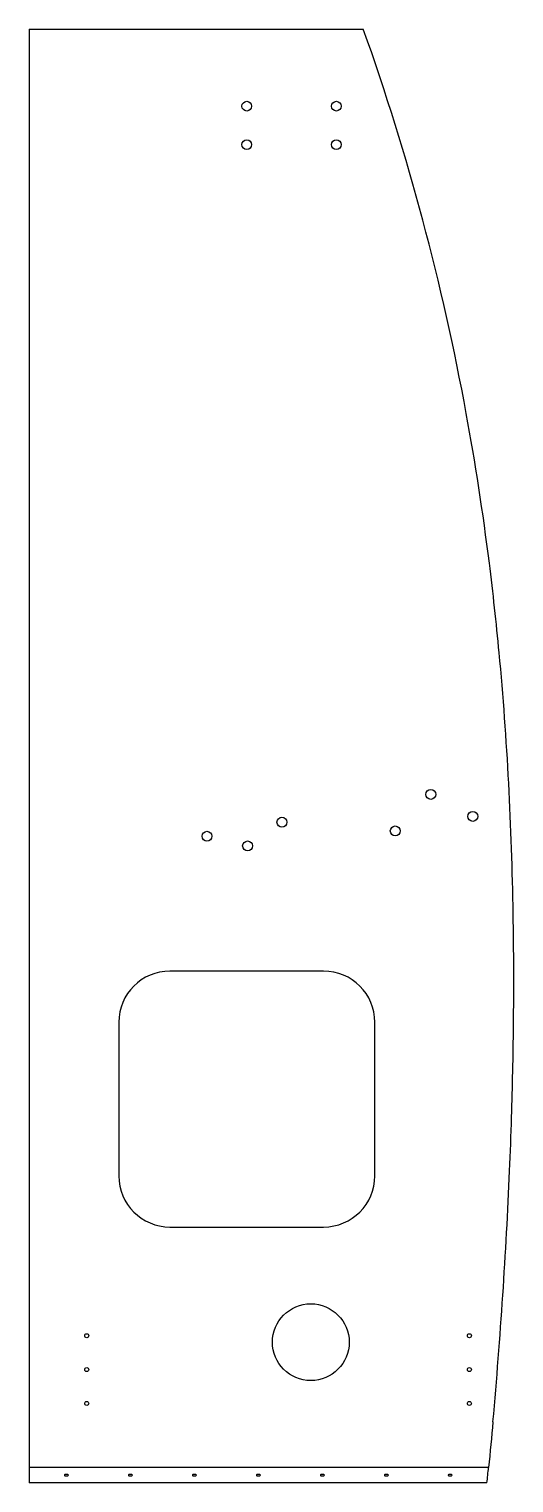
# Model space of a CAD drawing. Header units: inches. Extents: x 10.5 to 20, y 195.6 to 224.
import ezdxf

# ---------------------------------------------------------------- set-up
doc = ezdxf.new("R2010")
doc.units = ezdxf.units.IN
doc.header["$MEASUREMENT"] = 0

msp = doc.modelspace()

# ---------------------------------------------------------------- linework, layer by layer
at = {"color": 7, "linetype": 'Continuous', "lineweight": 25}
for p, q in [((10.5, 224.011), (10.5, 195.608)), ((10.5, 224.011), (17.025, 224.011)), ((16.25, 205.608), (13.25, 205.608)), ((12.25, 204.608), (12.25, 201.608)), ((17.25, 201.608), (17.25, 204.608)), ((13.25, 200.608), (16.25, 200.608)), ((19.47, 195.911), (10.5, 195.911)), ((19.439, 195.608), (10.5, 195.608))]:
    msp.add_line(p, q, dxfattribs=at)
at = {"color": 7, "linetype": 'Continuous', "lineweight": 25, "flags": 128}
for points in [[(11.266, 195.76), (11.263, 195.765), (11.255, 195.77), (11.242, 195.773), (11.227, 195.774), (11.212, 195.773), (11.199, 195.77), (11.191, 195.765), (11.188, 195.76), (11.191, 195.754), (11.199, 195.749), (11.212, 195.746), (11.227, 195.745), (11.242, 195.746), (11.255, 195.749), (11.263, 195.754), (11.266, 195.76)], [(12.516, 195.76), (12.513, 195.765), (12.505, 195.77), (12.492, 195.773), (12.477, 195.774), (12.462, 195.773), (12.449, 195.77), (12.441, 195.765), (12.438, 195.76), (12.441, 195.754), (12.449, 195.749), (12.462, 195.746), (12.477, 195.745), (12.492, 195.746), (12.505, 195.749), (12.513, 195.754), (12.516, 195.76)], [(13.766, 195.76), (13.763, 195.765), (13.755, 195.77), (13.742, 195.773), (13.727, 195.774), (13.712, 195.773), (13.699, 195.77), (13.691, 195.765), (13.688, 195.76), (13.691, 195.754), (13.699, 195.749), (13.712, 195.746), (13.727, 195.745), (13.742, 195.746), (13.755, 195.749), (13.763, 195.754), (13.766, 195.76)], [(15.016, 195.76), (15.013, 195.765), (15.005, 195.77), (14.992, 195.773), (14.977, 195.774), (14.962, 195.773), (14.949, 195.77), (14.941, 195.765), (14.938, 195.76), (14.941, 195.754), (14.949, 195.749), (14.962, 195.746), (14.977, 195.745), (14.992, 195.746), (15.005, 195.749), (15.013, 195.754), (15.016, 195.76)], [(16.264, 195.76), (16.261, 195.765), (16.253, 195.77), (16.24, 195.773), (16.225, 195.774), (16.21, 195.773), (16.198, 195.77), (16.189, 195.765), (16.186, 195.76), (16.189, 195.754), (16.198, 195.749), (16.21, 195.746), (16.225, 195.745), (16.24, 195.746), (16.253, 195.749), (16.261, 195.754), (16.264, 195.76)], [(17.514, 195.76), (17.511, 195.765), (17.503, 195.77), (17.49, 195.773), (17.475, 195.774), (17.46, 195.773), (17.448, 195.77), (17.439, 195.765), (17.436, 195.76), (17.439, 195.754), (17.448, 195.749), (17.46, 195.746), (17.475, 195.745), (17.49, 195.746), (17.503, 195.749), (17.511, 195.754), (17.514, 195.76)], [(18.759, 195.76), (18.756, 195.765), (18.747, 195.77), (18.735, 195.773), (18.72, 195.774), (18.705, 195.773), (18.692, 195.77), (18.683, 195.765), (18.681, 195.76), (18.683, 195.754), (18.692, 195.749), (18.705, 195.746), (18.72, 195.745), (18.735, 195.746), (18.747, 195.749), (18.756, 195.754), (18.759, 195.76)]]:
    msp.add_lwpolyline(points, dxfattribs=at)
at = {"color": 7, "linetype": 'Continuous', "lineweight": 25}
for centre, radius in [((14.75, 222.505), 0.095), ((16.5, 222.505), 0.095), ((14.75, 221.755), 0.095), ((16.5, 221.755), 0.095), ((18.342, 209.06), 0.0968), ((15.436, 208.517), 0.0967), ((19.162, 208.63), 0.0968), ((13.973, 208.242), 0.0968), ((17.648, 208.346), 0.0968), ((14.766, 208.053), 0.0968), ((16, 198.358), 0.75), ((11.625, 198.485), 0.0391), ((19.095, 198.485), 0.0391), ((11.625, 197.823), 0.0391), ((19.095, 197.823), 0.0391), ((11.625, 197.161), 0.039), ((19.095, 197.161), 0.0391)]:
    msp.add_circle(centre, radius, dxfattribs=at)
for centre, start, end in [((13.25, 204.608), 90, 180), ((16.25, 204.608), 0, 90), ((13.25, 201.608), 180, 270), ((16.25, 201.608), 270, 0)]:
    msp.add_arc(centre, 1, start, end, dxfattribs=at)
for points, knots in [([(19.556, 196.804), (19.703, 198.451), (19.813, 200.109), (19.881, 201.707), (19.896, 202.059), (19.908, 202.408), (19.919, 202.756), (19.938, 203.35), (19.95, 203.946), (19.957, 204.543), (19.965, 205.268), (19.963, 205.995), (19.951, 206.723), (19.923, 208.424), (19.837, 210.13), (19.677, 211.828), (19.622, 212.413), (19.558, 212.998), (19.485, 213.579), (19.361, 214.565), (19.212, 215.537), (19.035, 216.5), (18.568, 219.045), (17.909, 221.523), (17.025, 224.011)], [-81.287349, -81.287349, -81.287349, -81.287349, -69.510573, -69.510573, -69.510573, -66.913079, -66.913079, -66.913079, -62.489385, -62.489385, -62.489385, -57.121013, -57.121013, -57.121013, -44.569844, -44.569844, -44.569844, -40.24351, -40.24351, -40.24351, -32.900477, -32.900477, -32.900477, -13.487188, -13.487188, -13.487188, -13.487188]), ([(19.439, 195.608), (19.444, 195.659), (19.449, 195.709), (19.454, 195.76), (19.459, 195.81), (19.464, 195.861), (19.47, 195.911)], [0, 0, 0, 0, 0.01028062, 0.01028062, 0.01028062, 0.02056124, 0.02056124, 0.02056124, 0.02056124])]:
    msp.add_open_spline(points, degree=3, knots=knots, dxfattribs=at)
msp.add_open_spline([(19.556, 196.804), (19.528, 196.506), (19.5, 196.208), (19.47, 195.911)], degree=3, dxfattribs=at)

doc.saveas('drawing.dxf')
